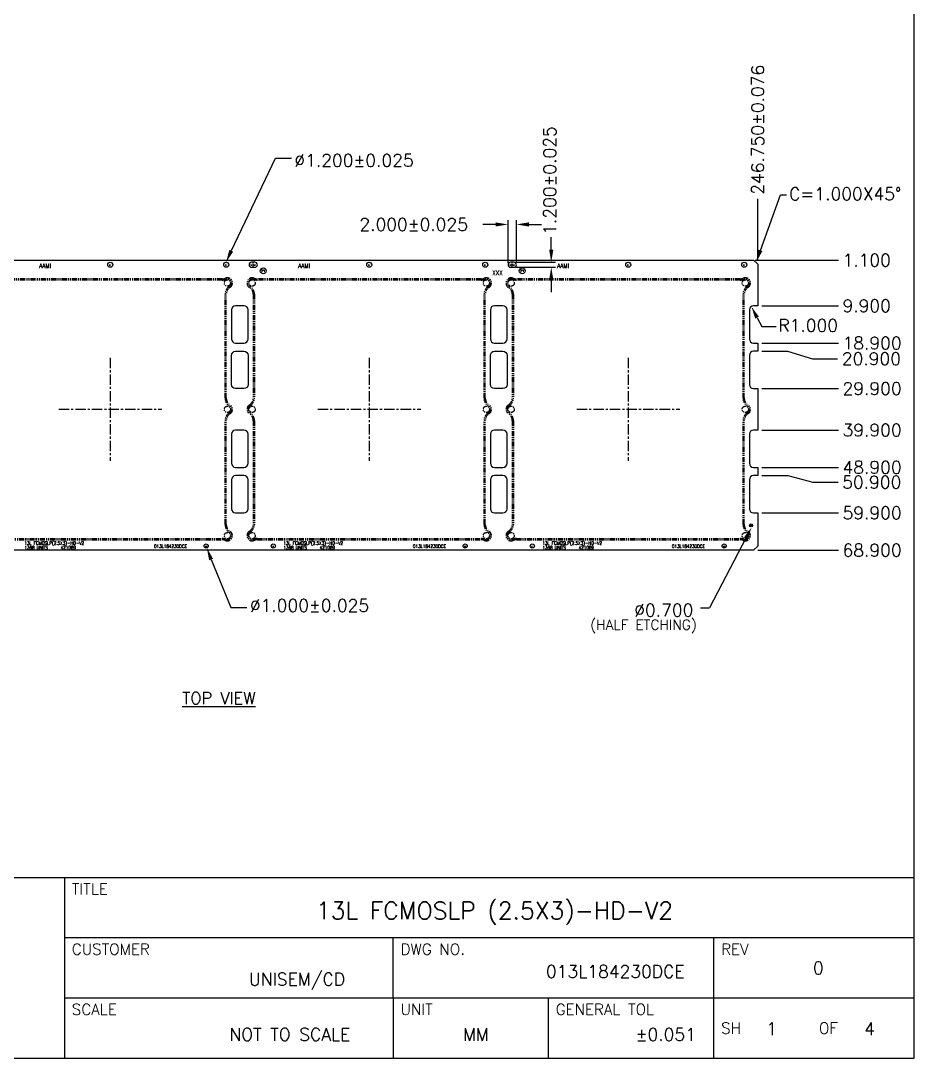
# Model space of a CAD drawing. Extents: x -336 to 28, y -457 to 7.
# Drawn here: x -222.9 to -7.3, y -456.9 to -206.4 of the extents above; entities that cross this region are included whole.
import ezdxf
from ezdxf.enums import TextEntityAlignment as Align

# ---------------------------------------------------------------- set-up
doc = ezdxf.new("R2010")
doc.units = 0
doc.header["$MEASUREMENT"] = 0
for name, pattern in [('CENTER', [50.8, 31.75, -6.35, 6.35, -6.35]), ('CENTERX2', [4, 2.5, -0.5, 0.5, -0.5]), ('PHANTOM', [2.5, 1.25, -0.25, 0.25, -0.25, 0.25, -0.25])]:
    doc.linetypes.add(name, pattern=pattern)
for name, color, linetype in [('1', 7, 'CONTINUOUS'), ('1D', 4, 'CONTINUOUS'), ('TEMPLATE', 6, 'CONTINUOUS')]:
    doc.layers.add(name, color=color, linetype=linetype)
doc.styles.add('ROMANS', font='romans', dxfattribs={"width": 0.85, "height": 0.08})
doc.styles.add('simplex', font='SIMPLEX.SHX')

msp = doc.modelspace()

# ---------------------------------------------------------------- linework, layer by layer
at = {"layer": '1'}
for p, q in [((-294.0362, -264.2262), (-46.0362, -264.2262)), ((-103.8862, -264.7262), (-104.6862, -264.7262)), ((-46.0362, -264.2262), (-45.0362, -265.2262)), ((-45.0362, -265.2262), (-45.0362, -275.2262)), ((-104.6862, -265.9262), (-103.8862, -265.9262)), ((-45.0362, -275.2262), (-46.0362, -275.2262)), ((-47.0362, -276.2262), (-47.0362, -283.2262)), ((-46.0362, -284.2262), (-45.0362, -284.2262)), ((-45.0362, -284.2262), (-45.0362, -286.2262)), ((-47.0362, -287.2262), (-47.0362, -294.2262)), ((-45.0362, -286.2262), (-46.0362, -286.2262)), ((-46.0362, -295.2262), (-45.0362, -295.2262)), ((-45.0362, -295.2262), (-45.0362, -305.2262)), ((-45.0362, -305.2262), (-46.0362, -305.2262)), ((-47.0362, -306.2262), (-47.0362, -313.2262)), ((-46.0362, -314.2262), (-45.0362, -314.2262)), ((-45.0362, -314.2262), (-45.0362, -316.2262)), ((-47.0362, -317.2262), (-47.0362, -324.2262)), ((-45.0362, -316.2262), (-46.0362, -316.2262)), ((-46.0362, -325.2262), (-45.0362, -325.2262)), ((-45.0362, -325.2262), (-45.0362, -333.2262)), ((-46.0362, -334.2262), (-294.0362, -334.2262)), ((-45.0362, -333.2262), (-46.0362, -334.2262))]:
    msp.add_line(p, q, dxfattribs=at)
for points in [[(-167.1862, -265.9262), (-166.3862, -265.9262, 1), (-166.3862, -264.7262), (-167.1862, -264.7262, 1)], [(-169.0362, -284.2262, 0.41421356), (-168.0362, -283.2262), (-168.0362, -276.2262, 0.41421356), (-169.0362, -275.2262), (-171.0362, -275.2262, 0.41421356), (-172.0362, -276.2262), (-172.0362, -283.2262, 0.41421356), (-171.0362, -284.2262)], [(-106.5362, -284.2262, 0.41421356), (-105.5362, -283.2262), (-105.5362, -276.2262, 0.41421356), (-106.5362, -275.2262), (-108.5362, -275.2262, 0.41421356), (-109.5362, -276.2262), (-109.5362, -283.2262, 0.41421356), (-108.5362, -284.2262)], [(-168.0362, -294.2262, -0.41421356), (-169.0362, -295.2262), (-171.0362, -295.2262, -0.41421356), (-172.0362, -294.2262), (-172.0362, -287.2262, -0.41421356), (-171.0362, -286.2262), (-169.0362, -286.2262, -0.41421356), (-168.0362, -287.2262)], [(-105.5362, -294.2262, -0.41421356), (-106.5362, -295.2262), (-108.5362, -295.2262, -0.41421356), (-109.5362, -294.2262), (-109.5362, -287.2262, -0.41421356), (-108.5362, -286.2262), (-106.5362, -286.2262, -0.41421356), (-105.5362, -287.2262)], [(-172.0362, -313.2262, 0.41421356), (-171.0362, -314.2262), (-169.0362, -314.2262, 0.41421356), (-168.0362, -313.2262), (-168.0362, -306.2262, 0.41421356), (-169.0362, -305.2262), (-171.0362, -305.2262, 0.41421356), (-172.0362, -306.2262)], [(-109.5362, -313.2262, 0.41421356), (-108.5362, -314.2262), (-106.5362, -314.2262, 0.41421356), (-105.5362, -313.2262), (-105.5362, -306.2262, 0.41421356), (-106.5362, -305.2262), (-108.5362, -305.2262, 0.41421356), (-109.5362, -306.2262)], [(-171.0362, -325.2262), (-169.0362, -325.2262, 0.41421356), (-168.0362, -324.2262), (-168.0362, -317.2262, 0.41421356), (-169.0362, -316.2262), (-171.0362, -316.2262, 0.41421356), (-172.0362, -317.2262), (-172.0362, -324.2262, 0.41421356)], [(-108.5362, -325.2262), (-106.5362, -325.2262, 0.41421356), (-105.5362, -324.2262), (-105.5362, -317.2262, 0.41421356), (-106.5362, -316.2262), (-108.5362, -316.2262, 0.41421356), (-109.5362, -317.2262), (-109.5362, -324.2262, 0.41421356)]]:
    msp.add_lwpolyline(points, format="xyb", close=True, dxfattribs=at)
for centre, radius in [((-201.2862, -265.3262), 0.6), ((-173.2862, -265.3262), 0.6), ((-138.7862, -265.3262), 0.6), ((-110.7862, -265.3262), 0.6), ((-76.2862, -265.3262), 0.6), ((-48.2862, -265.3262), 0.6), ((-178.1362, -333.2262), 0.5), ((-161.9362, -333.2262), 0.5), ((-161.9362, -333.2262), 0.5), ((-115.6362, -333.2262), 0.5), ((-99.4362, -333.2262), 0.5), ((-99.4362, -333.2262), 0.5), ((-53.1362, -333.2262), 0.5)]:
    msp.add_circle(centre, radius, dxfattribs=at)
for centre, radius, start, end in [((-104.6862, -265.3262), 0.6, 90, 270), ((-103.8862, -265.3262), 0.6, 270, 90), ((-46.0362, -276.2262), 1, 90, 180), ((-46.0362, -283.2262), 1, 180, 270), ((-46.0362, -287.2262), 1, 90, 180), ((-46.0362, -294.2262), 1, 180, 270), ((-46.0362, -306.2262), 1, 90, 180), ((-46.0362, -313.2262), 1, 180, 270), ((-46.0362, -317.2262), 1, 90, 180), ((-46.0362, -324.2262), 1, 180, 270)]:
    msp.add_arc(centre, radius, start, end, dxfattribs=at)
at = {"layer": '1D'}
for p, q in [((-172.0655, -261.8664), (-161.4456, -239.6175)), ((-161.4456, -239.6175), (-157.5555, -239.6175)), ((-45.0362, -264.2182), (-45.0362, -249.4374)), ((-44.3841, -261.8664), (-39.5695, -248.415)), ((-39.5695, -248.415), (-38.062, -248.415)), ((-105.2862, -264.8279), (-105.2862, -254.5887)), ((-103.2862, -264.8279), (-103.2862, -254.5887)), ((-108.3112, -255.5967), (-111.3362, -255.5967)), ((-100.2612, -255.5967), (-97.2362, -255.5967)), ((-94.8617, -261.7012), (-94.8617, -258.6762)), ((-103.4677, -264.7262), (-93.8537, -264.7262)), ((-45.6533, -264.2262), (-25.5763, -264.2262)), ((-103.4677, -265.9262), (-93.8537, -265.9262)), ((-94.8617, -268.9512), (-94.8617, -271.9762)), ((-44.0282, -275.2262), (-25.5763, -275.2262)), ((-45.1956, -278.1038), (-44.0141, -280.2623)), ((-44.0141, -280.2623), (-40.5892, -280.2623)), ((-44.0282, -284.2262), (-25.5763, -284.2262)), ((-44.0282, -286.2262), (-37.8448, -286.2262)), ((-37.8448, -286.2262), (-31.7948, -288.0023)), ((-31.7948, -288.0023), (-25.7448, -288.0023)), ((-44.0282, -295.2262), (-25.5763, -295.2262)), ((-44.0282, -305.2262), (-25.5763, -305.2262)), ((-44.0282, -314.2262), (-25.5763, -314.2262)), ((-44.0282, -316.2262), (-37.7595, -316.2262)), ((-37.7595, -316.2262), (-31.7095, -317.8287)), ((-31.7095, -317.8287), (-25.6595, -317.8287)), ((-44.0282, -325.2262), (-25.5763, -325.2262)), ((-47.8041, -331.163), (-56.6516, -348.1037)), ((-45.0282, -334.2262), (-25.5763, -334.2262)), ((-176.9588, -336.4762), (-172.1958, -348.075)), ((-172.1958, -348.075), (-168.3057, -348.075)), ((-58.8121, -348.1037), (-56.6516, -348.1037))]:
    msp.add_line(p, q, dxfattribs=at)
at = {"layer": '1D', "linetype": 'CENTER', "ltscale": 0.01}
for p, q in [((-201.5158, -265.3262), (-201.0565, -265.3262)), ((-201.2862, -265.5558), (-201.2862, -265.0966)), ((-173.5158, -265.3262), (-173.0565, -265.3262)), ((-173.2862, -265.5558), (-173.2862, -265.0966)), ((-167.4158, -265.3262), (-166.7862, -265.3262)), ((-167.1862, -265.5558), (-167.1862, -265.0966)), ((-166.7862, -265.9262), (-166.7862, -264.7262)), ((-166.7862, -265.3262), (-166.1565, -265.3262)), ((-166.3862, -265.5558), (-166.3862, -265.0966)), ((-139.0158, -265.3262), (-138.5565, -265.3262)), ((-138.7862, -265.5558), (-138.7862, -265.0966)), ((-111.0158, -265.3262), (-110.5565, -265.3262)), ((-110.7862, -265.5558), (-110.7862, -265.0966)), ((-104.9158, -265.3262), (-104.2862, -265.3262)), ((-104.6862, -265.5558), (-104.6862, -265.0966)), ((-104.2862, -265.9262), (-104.2862, -264.7262)), ((-104.2862, -265.3262), (-103.6565, -265.3262)), ((-103.8862, -265.5558), (-103.8862, -265.0966)), ((-76.5158, -265.3262), (-76.0565, -265.3262)), ((-76.2862, -265.5558), (-76.2862, -265.0966)), ((-48.5158, -265.3262), (-48.0565, -265.3262)), ((-48.2862, -265.5558), (-48.2862, -265.0966)), ((-46.6362, -328.4558), (-46.6362, -327.9966)), ((-46.8658, -328.2262), (-46.4065, -328.2262)), ((-178.1362, -333.4558), (-178.1362, -332.9966)), ((-161.9362, -333.4558), (-161.9362, -332.9966)), ((-115.6362, -333.4558), (-115.6362, -332.9966)), ((-99.4362, -333.4558), (-99.4362, -332.9966)), ((-53.1362, -333.4558), (-53.1362, -332.9966)), ((-178.3658, -333.2262), (-177.9065, -333.2262)), ((-162.1658, -333.2262), (-161.7065, -333.2262)), ((-115.8658, -333.2262), (-115.4065, -333.2262)), ((-99.6658, -333.2262), (-99.2065, -333.2262)), ((-53.3658, -333.2262), (-52.9065, -333.2262))]:
    msp.add_line(p, q, dxfattribs=at)
at = {"layer": '1D', "linetype": 'CENTERX2'}
for p, q in [((-201.2862, -287.8097), (-201.2862, -312.6427)), ((-138.7862, -287.8097), (-138.7862, -312.6427)), ((-76.2862, -287.8097), (-76.2862, -312.6427)), ((-213.7027, -300.2262), (-188.8697, -300.2262)), ((-151.2027, -300.2262), (-126.3697, -300.2262)), ((-88.7027, -300.2262), (-63.8697, -300.2262))]:
    msp.add_line(p, q, dxfattribs=at)
at = {"layer": '1D', "color": 2, "linetype": 'PHANTOM'}
for points in [[(-174.2862, -268.7262), (-228.2862, -268.7262, -0.09901951), (-229.0554, -268.5724, 0.91665949), (-230.2092, -270.7795, -0.25592414), (-229.2862, -272.4648), (-229.2862, -297.4876, -0.25592414), (-230.2092, -299.1729, 0.54772256), (-230.2092, -301.2795, -0.25592414), (-229.2862, -302.9648), (-229.2862, -327.9876, -0.25592414), (-230.2092, -329.6729, 0.91665949), (-229.0554, -331.8801, -0.09901951), (-228.2862, -331.7262), (-174.2862, -331.7262, -0.09901951), (-173.5169, -331.8801, 0.91665949), (-172.3631, -329.6729, -0.25592414), (-173.2862, -327.9876), (-173.2862, -302.9648, -0.25592414), (-172.3631, -301.2795, 0.54772256), (-172.3631, -299.1729, -0.25592414), (-173.2862, -297.4876), (-173.2862, -272.4648, -0.25592414), (-172.3631, -270.7795, 0.91665949), (-173.5169, -268.5724, -0.09901951)], [(-174.2862, -269.0262), (-228.2862, -269.0262, -0.09901951), (-229.1708, -268.8493, 0.91665949), (-230.0477, -270.5267, -0.25592414), (-228.9862, -272.4648), (-228.9862, -297.4876, -0.25592414), (-230.0477, -299.4257, 0.54772256), (-230.0477, -301.0267, -0.25592414), (-228.9862, -302.9648), (-228.9862, -327.9876, -0.25592414), (-230.0477, -329.9257, 0.91665949), (-229.1708, -331.6031, -0.09901951), (-228.2862, -331.4262), (-174.2862, -331.4262, -0.09901951), (-173.4015, -331.6031, 0.91665949), (-172.5246, -329.9257, -0.25592414), (-173.5862, -327.9876), (-173.5862, -302.9648, -0.25592414), (-172.5246, -301.0267, 0.54772256), (-172.5246, -299.4257, -0.25592414), (-173.5862, -297.4876), (-173.5862, -272.4648, -0.25592414), (-172.5246, -270.5267, 0.91665949), (-173.4015, -268.8493, -0.09901951)], [(-111.7862, -268.7262), (-165.7862, -268.7262, -0.09901951), (-166.5554, -268.5724, 0.91665949), (-167.7092, -270.7795, -0.25592414), (-166.7862, -272.4648), (-166.7862, -297.4876, -0.25592414), (-167.7092, -299.1729, 0.54772256), (-167.7092, -301.2795, -0.25592414), (-166.7862, -302.9648), (-166.7862, -327.9876, -0.25592414), (-167.7092, -329.6729, 0.91665949), (-166.5554, -331.8801, -0.09901951), (-165.7862, -331.7262), (-111.7862, -331.7262, -0.09901951), (-111.0169, -331.8801, 0.91665949), (-109.8631, -329.6729, -0.25592414), (-110.7862, -327.9876), (-110.7862, -302.9648, -0.25592414), (-109.8631, -301.2795, 0.54772256), (-109.8631, -299.1729, -0.25592414), (-110.7862, -297.4876), (-110.7862, -272.4648, -0.25592414), (-109.8631, -270.7795, 0.91665949), (-111.0169, -268.5724, -0.09901951)], [(-111.7862, -269.0262), (-165.7862, -269.0262, -0.09901951), (-166.6708, -268.8493, 0.91665949), (-167.5477, -270.5267, -0.25592414), (-166.4862, -272.4648), (-166.4862, -297.4876, -0.25592414), (-167.5477, -299.4257, 0.54772256), (-167.5477, -301.0267, -0.25592414), (-166.4862, -302.9648), (-166.4862, -327.9876, -0.25592414), (-167.5477, -329.9257, 0.91665949), (-166.6708, -331.6031, -0.09901951), (-165.7862, -331.4262), (-111.7862, -331.4262, -0.09901951), (-110.9015, -331.6031, 0.91665949), (-110.0246, -329.9257, -0.25592414), (-111.0862, -327.9876), (-111.0862, -302.9648, -0.25592414), (-110.0246, -301.0267, 0.54772256), (-110.0246, -299.4257, -0.25592414), (-111.0862, -297.4876), (-111.0862, -272.4648, -0.25592414), (-110.0246, -270.5267, 0.91665949), (-110.9015, -268.8493, -0.09901951)], [(-49.2862, -268.7262), (-103.2862, -268.7262, -0.09901951), (-104.0554, -268.5724, 0.91665949), (-105.2092, -270.7795, -0.25592414), (-104.2862, -272.4648), (-104.2862, -297.4876, -0.25592414), (-105.2092, -299.1729, 0.54772256), (-105.2092, -301.2795, -0.25592414), (-104.2862, -302.9648), (-104.2862, -327.9876, -0.25592414), (-105.2092, -329.6729, 0.91665949), (-104.0554, -331.8801, -0.09901951), (-103.2862, -331.7262), (-49.2862, -331.7262, -0.09901951), (-48.5169, -331.8801, 0.91665949), (-47.3631, -329.6729, -0.25592414), (-48.2862, -327.9876), (-48.2862, -302.9648, -0.25592414), (-47.3631, -301.2795, 0.54772256), (-47.3631, -299.1729, -0.25592414), (-48.2862, -297.4876), (-48.2862, -272.4648, -0.25592414), (-47.3631, -270.7795, 0.91665949), (-48.5169, -268.5724, -0.09901951)], [(-49.2862, -269.0262), (-103.2862, -269.0262, -0.09901951), (-104.1708, -268.8493, 0.91665949), (-105.0477, -270.5267, -0.25592414), (-103.9862, -272.4648), (-103.9862, -297.4876, -0.25592414), (-105.0477, -299.4257, 0.54772256), (-105.0477, -301.0267, -0.25592414), (-103.9862, -302.9648), (-103.9862, -327.9876, -0.25592414), (-105.0477, -329.9257, 0.91665949), (-104.1708, -331.6031, -0.09901951), (-103.2862, -331.4262), (-49.2862, -331.4262, -0.09901951), (-48.4015, -331.6031, 0.91665949), (-47.5246, -329.9257, -0.25592414), (-48.5862, -327.9876), (-48.5862, -302.9648, -0.25592414), (-47.5246, -301.0267, 0.54772256), (-47.5246, -299.4257, -0.25592414), (-48.5862, -297.4876), (-48.5862, -272.4648, -0.25592414), (-47.5246, -270.5267, 0.91665949), (-48.4015, -268.8493, -0.09901951)]]:
    msp.add_lwpolyline(points, format="xyb", close=True, dxfattribs=at)
at = {"layer": '1D'}
for centre, radius in [((-164.3732, -266.7979), 0.725), ((-101.8732, -266.7979), 0.725), ((-46.6362, -328.2262), 0.35)]:
    msp.add_circle(centre, radius, dxfattribs=at)
at = {"layer": '1D', "color": 2, "linetype": 'PHANTOM'}
for centre in [(-173.0362, -269.7262), (-167.0362, -269.7262), (-110.5362, -269.7262), (-104.5362, -269.7262), (-48.0362, -269.7262), (-173.0362, -300.2262), (-167.0362, -300.2262), (-110.5362, -300.2262), (-104.5362, -300.2262), (-48.0362, -300.2262), (-173.0362, -330.7262), (-167.0362, -330.7262), (-110.5362, -330.7262), (-104.5362, -330.7262), (-48.0362, -330.7262)]:
    msp.add_circle(centre, 0.75, dxfattribs=at)
at = {"layer": '1D'}
for points in [[(-108.3112, -255.0926), (-108.3112, -256.1009), (-105.2862, -255.5967)], [(-100.2612, -255.0926), (-100.2612, -256.1009), (-103.2862, -255.5967)], [(-172.5423, -261.7556), (-173.3489, -264.7143), (-171.6263, -262.1771)], [(-95.3659, -261.7012), (-94.3575, -261.7012), (-94.8617, -264.7262)], [(-44.8584, -261.6954), (-45.4095, -264.7122), (-43.9098, -262.0373)], [(-95.3659, -268.9512), (-94.3575, -268.9512), (-94.8617, -265.9262)], [(-45.6447, -278.3329), (-46.57, -275.4091), (-44.7465, -277.8748)], [(-47.482, -331.6178), (-46.4989, -328.7129), (-48.3709, -331.142)], [(-177.4332, -336.6471), (-177.9843, -333.6303), (-176.4845, -336.3053)]]:
    msp.add_solid(points, dxfattribs=at)
at = {"layer": 'TEMPLATE', "color": 6}
for p, q in [((-7.2631, -413.2903), (-336.4313, -413.2903)), ((-7.2631, -427.8124), (-212.365, -427.8124)), ((-7.2631, -442.3345), (-212.365, -442.3345)), ((-95.606, -442.3345), (-95.606, -456.8566))]:
    msp.add_line(p, q, dxfattribs=at)
at = {"layer": 'TEMPLATE'}
msp.add_line((-133.0315, -442.3345), (-133.0315, -427.8124), dxfattribs=at)
at = {"layer": 'TEMPLATE', "color": 6}
msp.add_lwpolyline([(-336.4313, 6.6412), (-336.4313, -456.8566), (-7.2631, -456.8566), (-7.2631, 6.6412)], close=True, dxfattribs=at)
for points in [[(-212.365, -413.2903), (-212.365, -456.8566)], [(-55.6702, -427.8124), (-55.6702, -456.8566)], [(-133.0315, -442.3345), (-133.0315, -456.8566)]]:
    msp.add_lwpolyline(points, dxfattribs=at)

# ---------------------------------------------------------------- texts
at = {"layer": '1D', "style": 'simplex'}
for s, p in [('246.750±0.076', (-43.5237, -248.4294)), ('1.200±0.025', (-93.7156, -258.0941))]:
    msp.add_text(s, height=3.025, rotation=90, dxfattribs=at).set_placement(p)
at = {"layer": '1D'}
for s, height, style, p in [('%%C1.200%%P0.025', 3.025, 'simplex', (-156.8421, -241.646)), ('C=1.000X45%%D', 3.025, 'simplex', (-37.4478, -249.735)), ('2.000±0.025', 3.025, 'simplex', (-141.1537, -257.1092)), ('1.100', 3.025, 'simplex', (-24.5683, -265.7387)), ('P1', 0.5, 'ROMANS', (-164.7741, -267.062)), ('P1', 0.5, 'ROMANS', (-102.2741, -267.062)), ('9.900', 3.025, 'simplex', (-24.5683, -276.7387)), ('R1.000', 3.025, 'simplex', (-40.0499, -281.4785)), ('18.900', 3.025, 'simplex', (-24.5683, -285.7387)), ('20.900', 3.025, 'simplex', (-24.7368, -289.5148)), ('29.900', 3.025, 'simplex', (-24.5683, -296.7387)), ('39.900', 3.025, 'simplex', (-24.5683, -306.7387)), ('48.900', 3.025, 'simplex', (-24.5683, -315.7387)), ('50.900', 3.025, 'simplex', (-24.6515, -319.3412)), ('59.900', 3.025, 'simplex', (-24.5683, -326.7387)), ('68.900', 3.025, 'simplex', (-24.5683, -335.7387)), ('%%C1.000%%P0.025', 3.025, 'simplex', (-167.5922, -349.0715)), ('%%C0.700', 3.025, 'simplex', (-74.8322, -350.1965)), ('(HALF ETCHING)', 2.42, 'simplex', (-85.4549, -353.4253)), ('%%UTOP VIEW', 2.86647, 'simplex', (-183.924, -371.3874))]:
    msp.add_text(s, height=height, dxfattribs=dict(at, style=style)).set_placement(p)
at = {"layer": '1D', "style": 'ROMANS', "width": 0.9}
for s, height, p in [('AAMI', 1.1, (-218.4593, -266.1527)), ('AAMI', 1.1, (-155.9496, -266.1527)), ('AAMI', 1.1, (-93.4399, -266.1527)), ('XXX', 1.1, (-109.1183, -267.8029)), ('13L FCMOSLP(2.5X3)-HD-V2', 0.8, (-222.0185, -332.908)), ('013L184230DCE', 0.8, (-190.74, -333.6607)), ('13L FCMOSLP(2.5X3)-HD-V2', 0.8, (-159.5185, -332.908)), ('013L184230DCE', 0.8, (-128.24, -333.6607)), ('13L FCMOSLP(2.5X3)-HD-V2', 0.8, (-97.0185, -332.908)), ('013L184230DCE', 0.8, (-65.74, -333.6607)), ('1368 UNITS', 0.8, (-222.0185, -333.9923)), ('421069', 0.8, (-213.2584, -333.9923)), ('1368 UNITS', 0.8, (-159.5185, -333.9923)), ('421069', 0.8, (-150.7584, -333.9923)), ('1368 UNITS', 0.8, (-97.0185, -333.9923)), ('421069', 0.8, (-88.2584, -333.9923))]:
    msp.add_text(s, height=height, dxfattribs=at).set_placement(p)
at = {"layer": 'TEMPLATE', "color": 7, "style": 'simplex'}
for s, height, p in [('TITLE', 2.66239, (-210.5497, -417.3443)), ('CUSTOMER', 2.66239, (-210.5497, -431.8665)), ('DWG NO.', 2.66239, (-131.2163, -431.8665)), ('REV', 2.66239, (-53.8549, -431.8665)), ('SCALE', 2.66239, (-210.5497, -446.3886)), ('UNIT', 2.66239, (-131.2163, -446.3886)), ('GENERAL TOL', 2.662389, (-93.7908, -446.3886))]:
    msp.add_text(s, height=height, rotation=360, dxfattribs=at).set_placement(p)
for s, height, p in [('13L FCMOSLP (2.5X3)-HD-V2', 4.163009, (-151.644, -421.2141)), ('1', 3.0254, (-42.9633, -449.7451)), ('4', 3.0254, (-19.3649, -449.7451)), ('SH', 2.66239, (-53.8549, -449.5956)), ('OF', 2.66239, (-30.2565, -449.5956))]:
    msp.add_text(s, height=height, rotation=360, dxfattribs=at).set_placement(p, align=Align.MIDDLE_LEFT)
msp.add_text('UNISEM/CD', height=3.02544, rotation=360, dxfattribs=at).set_placement((-156.2176, -440.2123), align=Align.BOTTOM_CENTER)
for s, height, p in [('013L184230DCE', 3.025443, (-79.4083, -435.9182)), (' 0', 3.02544, (-31.4666, -435.0734))]:
    msp.add_text(s, height=height, rotation=360, dxfattribs=at).set_placement(p, align=Align.MIDDLE_CENTER)
for s, height, p in [('NOT TO SCALE', 3.025443, (-157.9438, -449.5956)), ('MM', 3.02544, (-113.0636, -449.5956)), ('%%P0.051', 3.02544, (-67.2228, -449.5956))]:
    msp.add_text(s, height=height, rotation=360, dxfattribs=at).set_placement(p, align=Align.TOP_CENTER)

doc.saveas('drawing.dxf')
